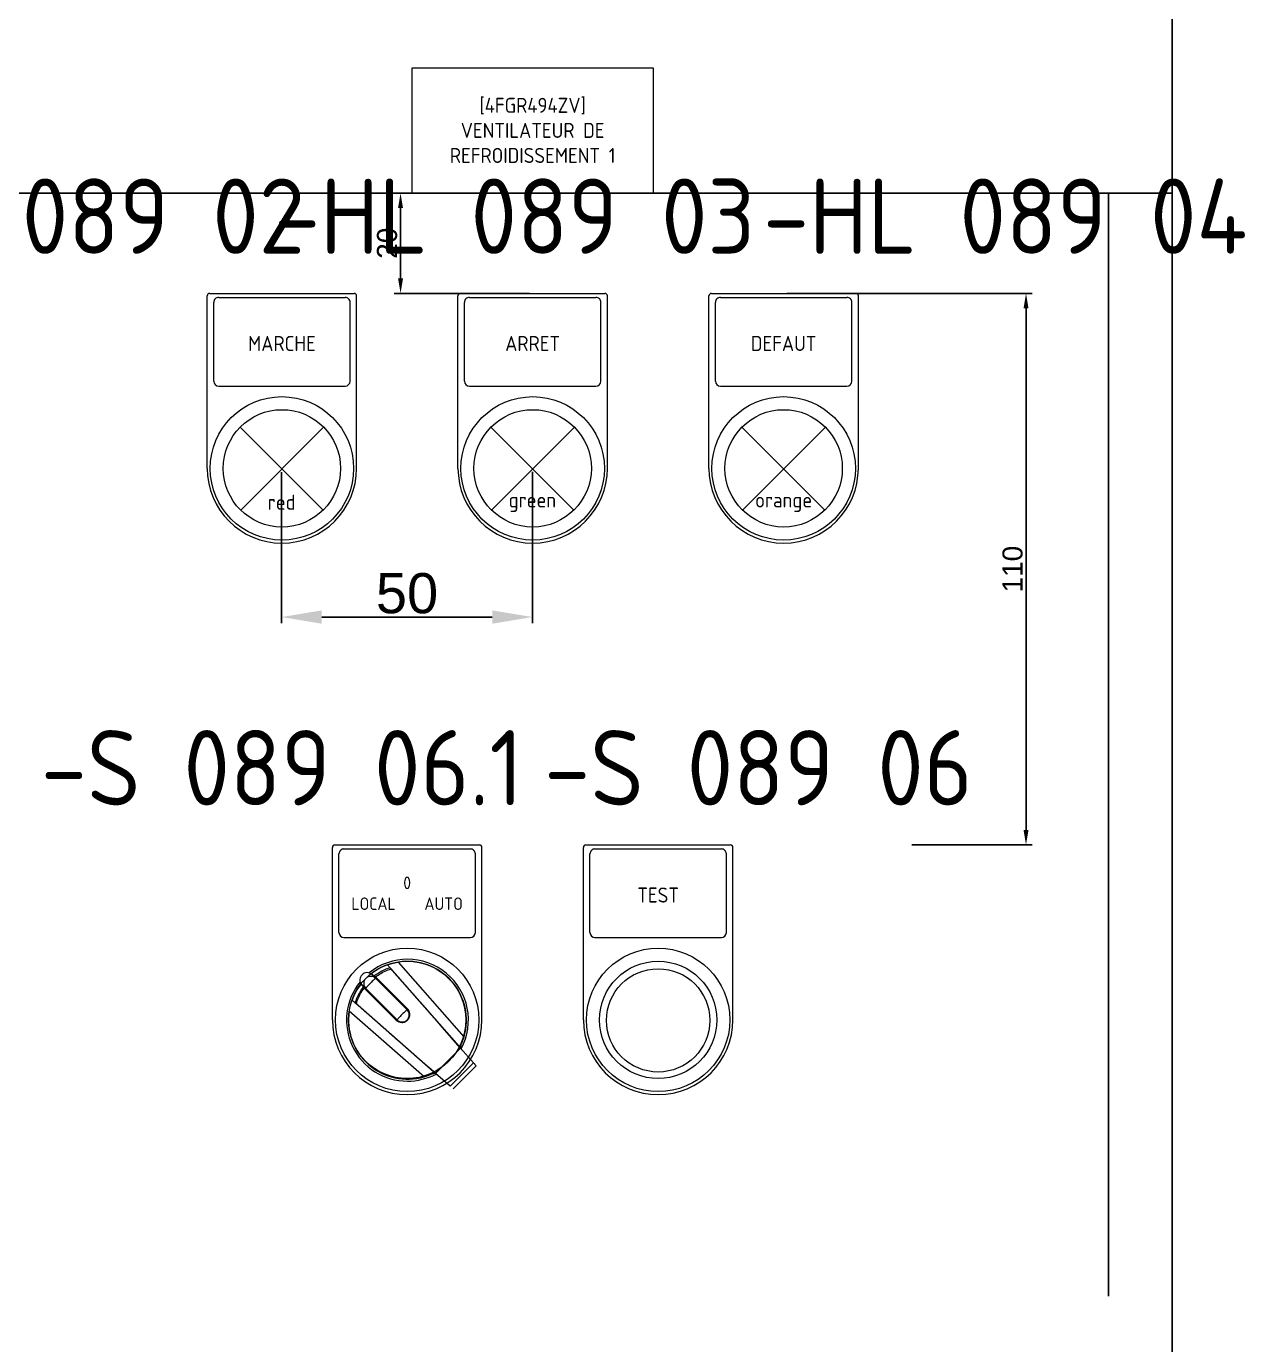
# Model space of a CAD drawing. Header units: millimetres. Extents: x 37984 to 70752, y 14140 to 37584.
# Drawn here: x 39704.7 to 39950.5, y 31689.7 to 31952.7 of the extents above; entities that cross this region are included whole.
import ezdxf
from ezdxf.enums import TextEntityAlignment as Align

# ---------------------------------------------------------------- set-up
doc = ezdxf.new("R2010")
doc.units = ezdxf.units.MM
doc.set_wipeout_variables(frame=1)
doc.layers.add('! NO PLOT !', color=7, linetype='Continuous', true_color=0xff75dd, plot=False)
doc.layers.add('000-PI-Oprema', color=30, linetype='Continuous', lineweight=5)
doc.layers.add('000-PI-ORMAR', color=2, linetype='Continuous')
doc.layers.add('000-PI_TEXT', color=7, linetype='Continuous')
doc.styles.add('PI0', font='isocpeur.ttf', dxfattribs={"width": 0.9})
doc.styles.get("Standard").update_dxf_attribs({"font": 'arial.ttf'})
doc.dimstyles.new('ISO-25', dxfattribs={"dimtxt": 4, "dimasz": 3, "dimexe": 1.25, "dimexo": 0.625, "dimtad": 1, "dimtxsty": 'Standard', "dimcen": 3, "dimadec": 0, "dimazin": 0, "dimtfac": 1, "dimtmove": 0, "dimatfit": 3, "dimfxl": 1, "dimarcsym": 0})
doc.dimstyles.new('ISO-25-lb', dxfattribs={"dimtxt": 8, "dimasz": 8, "dimexe": 1.25, "dimexo": 0.625, "dimtad": 1, "dimtxsty": 'Standard', "dimcen": 5, "dimadec": 0, "dimazin": 0, "dimtfac": 1, "dimtmove": 0, "dimatfit": 3, "dimfxl": 1, "dimarcsym": 0})

# ---------------------------------------------------------------- blocks, each defined once
blk = doc.blocks.new('podloska')
at = {"layer": '000-PI-Oprema'}
for p, q in [((43278.7, 39063.45), (43278.7, 39097.85)), ((43279.2, 39098.35), (43308, 39098.35)), ((43280, 39080.85), (43280, 39096.55)), ((43281, 39097.55), (43306.2, 39097.55)), ((43307.2, 39080.85), (43307.2, 39096.55)), ((43308.5, 39063.45), (43308.5, 39097.85)), ((43281, 39079.85), (43306.2, 39079.85))]:
    blk.add_line(p, q, dxfattribs=at)
blk.add_circle((43293.6, 39063.45), 14.3, dxfattribs=at)
at = {"layer": '000-PI-Oprema', "ltscale": 0.25}
blk.add_circle((43293.6, 39063.45), 11.7, dxfattribs=at)
at = {"layer": '000-PI-Oprema'}
for centre, radius, start, end in [((43279.2, 39097.85), 0.5, 90, 179.9998), ((43281, 39096.55), 1, 90, 180.0001), ((43306.2, 39096.55), 1, 359.9999, 90), ((43308, 39097.85), 0.5, 0.0002, 90), ((43281, 39080.85), 1, 180, 270), ((43306.2, 39080.85), 1, 270, 0), ((43293.6, 39063.45), 14.9, 180, 0)]:
    blk.add_arc(centre, radius, start, end, dxfattribs=at)
blk = doc.blocks.new('*D657')
at = {"layer": '! NO PLOT !', "color": 0, "linetype": 'Continuous', "lineweight": -2, "ltscale": 0.25, "transparency": 16777216}
for p, q in [((39755.63, 31863.73), (39755.63, 31833.6)), ((39805.63, 31863.83), (39805.63, 31833.6)), ((39763.63, 31834.85), (39797.63, 31834.85))]:
    blk.add_line(p, q, dxfattribs=at)
at = {"layer": '! NO PLOT !', "color": 0, "ltscale": 0.25, "transparency": 16777216}
for points in [[(39763.63, 31836.18), (39763.63, 31833.51), (39755.63, 31834.85)], [(39797.63, 31836.18), (39797.63, 31833.51), (39805.63, 31834.85)]]:
    blk.add_solid(points, dxfattribs=at)
at = {"layer": 'Defpoints', "color": 0, "ltscale": 0.25, "transparency": 16777216}
for p in [(39755.63, 31864.35), (39805.63, 31864.45), (39805.63, 31834.85)]:
    blk.add_point(p, dxfattribs=at)
at = {"layer": '! NO PLOT !', "color": 0, "ltscale": 0.25, "transparency": 16777216, "insert": (39780.63, 31839.55), "char_height": 8, "attachment_point": 5}
blk.add_mtext('50', dxfattribs=at)
blk = doc.blocks.new('*D658')
at = {"layer": '! NO PLOT !', "color": 0, "lineweight": -2, "ltscale": 0.25, "transparency": 16777216}
for p, q in [((39856.36, 31899.4), (39905.32, 31899.4)), ((39904.07, 31896.4), (39904.07, 31792.4)), ((39881.28, 31789.4), (39905.32, 31789.4))]:
    blk.add_line(p, q, dxfattribs=at)
at = {"layer": '! NO PLOT !', "color": 0, "ltscale": 0.25, "transparency": 16777216}
for points in [[(39903.57, 31896.4), (39904.57, 31896.4), (39904.07, 31899.4)], [(39903.57, 31792.4), (39904.57, 31792.4), (39904.07, 31789.4)]]:
    blk.add_solid(points, dxfattribs=at)
at = {"layer": 'Defpoints', "color": 0, "ltscale": 0.25, "transparency": 16777216}
for p in [(39855.73, 31899.4), (39880.66, 31789.4), (39904.07, 31789.4)]:
    blk.add_point(p, dxfattribs=at)
at = {"layer": '! NO PLOT !', "color": 0, "ltscale": 0.25, "transparency": 16777216, "insert": (39901.4, 31844.4), "char_height": 4, "attachment_point": 5, "rotation": 90}
blk.add_mtext('110', dxfattribs=at)
blk = doc.blocks.new('*D659')
at = {"layer": '! NO PLOT !', "color": 0, "lineweight": -2, "ltscale": 0.25, "transparency": 16777216}
for p, q in [((39805.06, 31919.4), (39778.09, 31919.4)), ((39779.34, 31902.4), (39779.34, 31916.4)), ((39805.06, 31899.4), (39778.09, 31899.4))]:
    blk.add_line(p, q, dxfattribs=at)
at = {"layer": '! NO PLOT !', "color": 0, "ltscale": 0.25, "transparency": 16777216}
for points in [[(39778.84, 31916.4), (39779.84, 31916.4), (39779.34, 31919.4)], [(39778.84, 31902.4), (39779.84, 31902.4), (39779.34, 31899.4)]]:
    blk.add_solid(points, dxfattribs=at)
at = {"layer": 'Defpoints', "color": 0, "ltscale": 0.25, "transparency": 16777216}
for p in [(39779.34, 31919.4), (39805.68, 31919.4), (39805.68, 31899.4)]:
    blk.add_point(p, dxfattribs=at)
at = {"layer": '! NO PLOT !', "color": 0, "ltscale": 0.25, "transparency": 16777216, "insert": (39776.67, 31909.4), "char_height": 4, "attachment_point": 5, "rotation": 90}
blk.add_mtext('20', dxfattribs=at)

msp = doc.modelspace()

# ---------------------------------------------------------------- wipeouts: each hides what was drawn before it
msp.add_wipeout([(39609.672, 32763.904), (40001.672, 32763.904), (40001.672, 30766.904), (39609.672, 30766.904)]).dxf.layer = '000-PI-ORMAR'

# ---------------------------------------------------------------- next in the draw order: linework, layer by layer
at = {"layer": '! NO PLOT !'}
msp.add_line((39933.184, 32684.154), (39933.184, 30854.154), dxfattribs=at)
at = {"layer": '! NO PLOT !', "ltscale": 0.25}
for p, q in [((39933.184, 31919.404), (39678.184, 31919.404)), ((39920.511, 31919.404), (39920.511, 31699.404))]:
    msp.add_line(p, q, dxfattribs=at)
at = {"layer": '000-PI-Oprema'}
for p, q in [((39747.361, 31872.727), (39763.907, 31856.181)), ((39764.007, 31872.727), (39747.461, 31856.181)), ((39797.361, 31872.727), (39813.907, 31856.181)), ((39814.007, 31872.727), (39797.461, 31856.181)), ((39847.411, 31872.727), (39863.957, 31856.181)), ((39864.057, 31872.727), (39847.511, 31856.181)), ((39777.28, 31765.673), (39777.353, 31765.695)), ((39777.353, 31765.695), (39777.43, 31765.718)), ((39777.43, 31765.718), (39777.511, 31765.741)), ((39777.511, 31765.741), (39777.596, 31765.765)), ((39777.596, 31765.765), (39777.685, 31765.789)), ((39777.685, 31765.789), (39777.778, 31765.814)), ((39777.778, 31765.814), (39777.873, 31765.838)), ((39777.873, 31765.838), (39777.971, 31765.862)), ((39777.971, 31765.862), (39778.072, 31765.886)), ((39778.072, 31765.886), (39778.174, 31765.909)), ((39778.174, 31765.909), (39778.278, 31765.932)), ((39778.278, 31765.932), (39778.383, 31765.953)), ((39778.383, 31765.953), (39778.488, 31765.974)), ((39778.488, 31765.974), (39778.594, 31765.994)), ((39778.594, 31765.994), (39778.699, 31766.013)), ((39778.699, 31766.013), (39778.804, 31766.031)), ((39778.804, 31766.031), (39778.907, 31766.048)), ((39791.999, 31751.129), (39778.907, 31766.048)), ((39773.549, 31763.736), (39773.545, 31763.74)), ((39773.561, 31763.724), (39773.549, 31763.736)), ((39773.582, 31763.704), (39773.561, 31763.724)), ((39773.611, 31763.674), (39773.582, 31763.704)), ((39780.657, 31756.487), (39773.609, 31763.535)), ((39773.649, 31763.636), (39773.611, 31763.674)), ((39773.894, 31763.391), (39773.649, 31763.636)), ((39773.979, 31763.306), (39773.894, 31763.391)), ((39774.073, 31763.212), (39773.979, 31763.306)), ((39781.034, 31756.252), (39774.073, 31763.212)), ((39774.193, 31763.234), (39774.14, 31763.287)), ((39774.22, 31763.206), (39774.193, 31763.234)), ((39774.249, 31763.178), (39774.22, 31763.206)), ((39774.337, 31763.09), (39774.249, 31763.178)), ((39774.337, 31763.09), (39774.596, 31763.274)), ((39780.711, 31756.716), (39774.337, 31763.09)), ((39774.596, 31763.274), (39774.861, 31763.451)), ((39774.861, 31763.451), (39775.132, 31763.619)), ((39775.132, 31763.619), (39775.407, 31763.78)), ((39775.407, 31763.78), (39775.688, 31763.932)), ((39775.688, 31763.932), (39775.973, 31764.076)), ((39775.973, 31764.076), (39776.262, 31764.211)), ((39776.262, 31764.211), (39776.556, 31764.337)), ((39776.556, 31764.337), (39776.854, 31764.455)), ((39776.735, 31765.491), (39776.738, 31765.492)), ((39776.739, 31765.487), (39776.735, 31765.491)), ((39776.738, 31765.492), (39776.746, 31765.495)), ((39776.751, 31765.473), (39776.739, 31765.487)), ((39776.746, 31765.495), (39776.76, 31765.5)), ((39776.771, 31765.45), (39776.751, 31765.473)), ((39776.76, 31765.5), (39776.781, 31765.507)), ((39776.8, 31765.416), (39776.771, 31765.45)), ((39776.781, 31765.507), (39776.807, 31765.517)), ((39776.838, 31765.373), (39776.8, 31765.416)), ((39776.807, 31765.517), (39776.839, 31765.528)), ((39776.885, 31765.319), (39776.838, 31765.373)), ((39776.839, 31765.528), (39776.877, 31765.541)), ((39776.854, 31764.455), (39777.155, 31764.563)), ((39776.877, 31765.541), (39776.92, 31765.556)), ((39776.942, 31765.255), (39776.885, 31765.319)), ((39776.92, 31765.556), (39776.969, 31765.573)), ((39777.008, 31765.18), (39776.942, 31765.255)), ((39776.969, 31765.573), (39777.023, 31765.591)), ((39777.083, 31765.094), (39777.008, 31765.18)), ((39777.023, 31765.591), (39777.081, 31765.61)), ((39777.081, 31765.61), (39777.144, 31765.63)), ((39777.168, 31764.997), (39777.083, 31765.094)), ((39777.144, 31765.63), (39777.211, 31765.651)), ((39777.155, 31764.563), (39777.46, 31764.663)), ((39777.262, 31764.89), (39777.168, 31764.997)), ((39777.211, 31765.651), (39777.28, 31765.673)), ((39777.276, 31764.872), (39777.248, 31764.904)), ((39791.001, 31749.234), (39777.262, 31764.89)), ((39777.305, 31764.839), (39777.276, 31764.872)), ((39777.335, 31764.806), (39777.305, 31764.839)), ((39777.365, 31764.771), (39777.335, 31764.806)), ((39777.396, 31764.736), (39777.365, 31764.771)), ((39777.428, 31764.7), (39777.396, 31764.736)), ((39777.46, 31764.663), (39777.428, 31764.7)), ((39778.19, 31763.831), (39777.46, 31764.663)), ((39778.92, 31762.999), (39778.19, 31763.831)), ((39771.428, 31761.615), (39771.424, 31761.619)), ((39771.44, 31761.603), (39771.428, 31761.615)), ((39771.46, 31761.582), (39771.44, 31761.603)), ((39771.49, 31761.553), (39771.46, 31761.582)), ((39771.528, 31761.515), (39771.49, 31761.553)), ((39771.575, 31761.468), (39771.528, 31761.515)), ((39771.631, 31761.411), (39771.575, 31761.468)), ((39779.137, 31754.047), (39771.629, 31761.555)), ((39771.697, 31761.345), (39771.631, 31761.411)), ((39771.773, 31761.27), (39771.697, 31761.345)), ((39771.713, 31760.303), (39771.89, 31760.568)), ((39771.858, 31761.185), (39771.773, 31761.27)), ((39771.952, 31761.091), (39771.858, 31761.185)), ((39771.958, 31760.944), (39771.877, 31761.024)), ((39771.89, 31760.568), (39772.074, 31760.827)), ((39778.912, 31754.13), (39771.952, 31761.091)), ((39771.986, 31760.915), (39771.958, 31760.944)), ((39772.074, 31760.827), (39771.986, 31760.915)), ((39778.448, 31754.453), (39772.074, 31760.827)), ((39779.65, 31762.167), (39778.92, 31762.999)), ((39780.38, 31761.336), (39779.65, 31762.167)), ((39781.109, 31760.504), (39780.38, 31761.336)), ((39781.839, 31759.673), (39781.109, 31760.504)), ((39769.446, 31757.734), (39769.469, 31757.811)), ((39769.469, 31757.811), (39769.491, 31757.883)), ((39769.491, 31757.883), (39769.512, 31757.953)), ((39769.512, 31757.953), (39769.534, 31758.02)), ((39769.534, 31758.02), (39769.554, 31758.082)), ((39769.554, 31758.082), (39769.573, 31758.141)), ((39769.573, 31758.141), (39769.591, 31758.195)), ((39769.591, 31758.195), (39769.608, 31758.244)), ((39769.608, 31758.244), (39769.623, 31758.287)), ((39769.623, 31758.287), (39769.636, 31758.325)), ((39769.636, 31758.325), (39769.647, 31758.357)), ((39769.647, 31758.357), (39769.656, 31758.383)), ((39769.656, 31758.383), (39769.664, 31758.403)), ((39769.664, 31758.403), (39769.669, 31758.418)), ((39769.669, 31758.418), (39769.672, 31758.426)), ((39769.672, 31758.426), (39769.673, 31758.429)), ((39769.677, 31758.425), (39769.673, 31758.429)), ((39769.691, 31758.413), (39769.677, 31758.425)), ((39769.714, 31758.393), (39769.691, 31758.413)), ((39769.747, 31758.364), (39769.714, 31758.393)), ((39769.791, 31758.326), (39769.747, 31758.364)), ((39769.844, 31758.278), (39769.791, 31758.326)), ((39769.909, 31758.222), (39769.844, 31758.278)), ((39769.984, 31758.156), (39769.909, 31758.222)), ((39770.07, 31758.081), (39769.984, 31758.156)), ((39770.166, 31757.996), (39770.07, 31758.081)), ((39770.274, 31757.902), (39770.166, 31757.996)), ((39770.292, 31757.888), (39770.26, 31757.916)), ((39785.93, 31744.163), (39770.274, 31757.902)), ((39770.324, 31757.859), (39770.292, 31757.888)), ((39770.358, 31757.829), (39770.324, 31757.859)), ((39770.393, 31757.799), (39770.358, 31757.829)), ((39770.501, 31757.704), (39770.601, 31758.009)), ((39770.601, 31758.009), (39770.709, 31758.31)), ((39770.709, 31758.31), (39770.827, 31758.607)), ((39770.827, 31758.607), (39770.953, 31758.901)), ((39770.953, 31758.901), (39771.088, 31759.191)), ((39771.088, 31759.191), (39771.232, 31759.476)), ((39771.232, 31759.476), (39771.384, 31759.756)), ((39771.384, 31759.756), (39771.544, 31760.032)), ((39771.544, 31760.032), (39771.713, 31760.303)), ((39782.568, 31758.842), (39781.839, 31759.673)), ((39783.298, 31758.01), (39782.568, 31758.842)), ((39784.756, 31756.348), (39783.298, 31758.01)), ((39769.116, 31756.257), (39769.133, 31756.36)), ((39784.034, 31743.165), (39769.116, 31756.257)), ((39769.133, 31756.36), (39769.151, 31756.464)), ((39769.151, 31756.464), (39769.169, 31756.57)), ((39769.169, 31756.57), (39769.189, 31756.675)), ((39769.189, 31756.675), (39769.21, 31756.781)), ((39769.21, 31756.781), (39769.232, 31756.886)), ((39769.232, 31756.886), (39769.255, 31756.99)), ((39769.255, 31756.99), (39769.278, 31757.092)), ((39769.278, 31757.092), (39769.302, 31757.192)), ((39769.302, 31757.192), (39769.326, 31757.291)), ((39769.326, 31757.291), (39769.35, 31757.386)), ((39769.35, 31757.386), (39769.375, 31757.478)), ((39769.375, 31757.478), (39769.399, 31757.567)), ((39769.399, 31757.567), (39769.423, 31757.653)), ((39769.423, 31757.653), (39769.446, 31757.734)), ((39770.428, 31757.768), (39770.393, 31757.799)), ((39770.464, 31757.736), (39770.428, 31757.768)), ((39770.501, 31757.704), (39770.464, 31757.736)), ((39771.333, 31756.974), (39770.501, 31757.704)), ((39772.165, 31756.244), (39771.333, 31756.974)), ((39772.997, 31755.514), (39772.165, 31756.244)), ((39773.828, 31754.784), (39772.997, 31755.514)), ((39781.117, 31756.027), (39780.657, 31756.487)), ((39780.76, 31756.664), (39780.711, 31756.716)), ((39780.807, 31756.61), (39780.76, 31756.664)), ((39780.852, 31756.554), (39780.807, 31756.61)), ((39780.894, 31756.496), (39780.852, 31756.554)), ((39780.934, 31756.436), (39780.894, 31756.496)), ((39780.971, 31756.374), (39780.934, 31756.436)), ((39781.005, 31756.311), (39780.971, 31756.374)), ((39781.036, 31756.246), (39781.005, 31756.311)), ((39781.064, 31756.18), (39781.036, 31756.246)), ((39781.089, 31756.113), (39781.064, 31756.18)), ((39781.112, 31756.045), (39781.089, 31756.113)), ((39781.131, 31755.976), (39781.112, 31756.045)), ((39781.112, 31755.125), (39781.131, 31755.194)), ((39781.147, 31755.906), (39781.131, 31755.976)), ((39781.131, 31755.194), (39781.147, 31755.264)), ((39781.159, 31755.835), (39781.147, 31755.906)), ((39781.147, 31755.264), (39781.16, 31755.334)), ((39781.169, 31755.764), (39781.159, 31755.835)), ((39781.16, 31755.334), (39781.169, 31755.406)), ((39781.176, 31755.692), (39781.169, 31755.764)), ((39781.169, 31755.406), (39781.176, 31755.477)), ((39781.179, 31755.621), (39781.176, 31755.692)), ((39781.176, 31755.477), (39781.179, 31755.549)), ((39781.179, 31755.549), (39781.179, 31755.621)), ((39785.485, 31755.518), (39784.756, 31756.348)), ((39786.214, 31754.687), (39785.485, 31755.518)), ((39774.66, 31754.054), (39773.828, 31754.784)), ((39775.491, 31753.325), (39774.66, 31754.054)), ((39776.322, 31752.595), (39775.491, 31753.325)), ((39777.153, 31751.866), (39776.322, 31752.595)), ((39778.5, 31754.404), (39778.448, 31754.453)), ((39778.554, 31754.356), (39778.5, 31754.404)), ((39778.61, 31754.312), (39778.554, 31754.356)), ((39778.668, 31754.269), (39778.61, 31754.312)), ((39778.728, 31754.23), (39778.668, 31754.269)), ((39778.79, 31754.193), (39778.728, 31754.23)), ((39778.853, 31754.159), (39778.79, 31754.193)), ((39778.917, 31754.128), (39778.853, 31754.159)), ((39778.984, 31754.1), (39778.917, 31754.128)), ((39779.051, 31754.074), (39778.984, 31754.1)), ((39779.119, 31754.052), (39779.051, 31754.074)), ((39779.188, 31754.033), (39779.119, 31754.052)), ((39779.258, 31754.017), (39779.188, 31754.033)), ((39779.329, 31754.004), (39779.258, 31754.017)), ((39779.4, 31753.995), (39779.329, 31754.004)), ((39779.472, 31753.988), (39779.4, 31753.995)), ((39779.543, 31753.985), (39779.472, 31753.988)), ((39779.615, 31753.985), (39779.543, 31753.985)), ((39779.615, 31753.985), (39779.687, 31753.988)), ((39779.687, 31753.988), (39779.758, 31753.995)), ((39779.758, 31753.995), (39779.829, 31754.004)), ((39779.829, 31754.004), (39779.9, 31754.017)), ((39779.9, 31754.017), (39779.97, 31754.033)), ((39779.97, 31754.033), (39780.039, 31754.052)), ((39780.039, 31754.052), (39780.108, 31754.074)), ((39780.108, 31754.074), (39780.175, 31754.1)), ((39780.175, 31754.1), (39780.241, 31754.128)), ((39780.241, 31754.128), (39780.306, 31754.159)), ((39780.306, 31754.159), (39780.369, 31754.193)), ((39780.369, 31754.193), (39780.43, 31754.23)), ((39780.43, 31754.23), (39780.49, 31754.269)), ((39780.49, 31754.269), (39780.548, 31754.312)), ((39780.548, 31754.312), (39780.605, 31754.356)), ((39780.605, 31754.356), (39780.659, 31754.404)), ((39780.659, 31754.404), (39780.711, 31754.453)), ((39780.711, 31754.453), (39780.76, 31754.505)), ((39780.76, 31754.505), (39780.807, 31754.559)), ((39780.807, 31754.559), (39780.852, 31754.615)), ((39780.852, 31754.615), (39780.894, 31754.673)), ((39780.894, 31754.673), (39780.934, 31754.733)), ((39780.934, 31754.733), (39780.971, 31754.795)), ((39780.971, 31754.795), (39781.005, 31754.858)), ((39781.005, 31754.858), (39781.036, 31754.923)), ((39781.036, 31754.923), (39781.064, 31754.989)), ((39781.064, 31754.989), (39781.089, 31755.056)), ((39781.089, 31755.056), (39781.112, 31755.125)), ((39786.943, 31753.856), (39786.214, 31754.687)), ((39787.672, 31753.026), (39786.943, 31753.856)), ((39789.129, 31751.365), (39787.672, 31753.026)), ((39778.815, 31750.408), (39777.153, 31751.866)), ((39779.646, 31749.678), (39778.815, 31750.408)), ((39789.858, 31750.535), (39789.129, 31751.365)), ((39791.314, 31748.875), (39789.858, 31750.535)), ((39790.174, 31750.175), (39790.175, 31750.176)), ((39791.556, 31749.883), (39791.632, 31750.07)), ((39791.632, 31750.07), (39791.71, 31750.27)), ((39791.71, 31750.27), (39791.788, 31750.48)), ((39791.788, 31750.48), (39791.863, 31750.696)), ((39791.863, 31750.696), (39791.934, 31750.914)), ((39791.934, 31750.914), (39791.999, 31751.129)), ((39780.477, 31748.949), (39779.646, 31749.678)), ((39781.308, 31748.221), (39780.477, 31748.949)), ((39782.138, 31747.492), (39781.308, 31748.221)), ((39784.629, 31745.306), (39782.138, 31747.492)), ((39786.289, 31743.849), (39791.314, 31748.875)), ((39786.293, 31743.844), (39791.32, 31748.871)), ((39791, 31749.233), (39791.001, 31749.234)), ((39791.32, 31748.871), (39791.001, 31749.234)), ((39793.893, 31745.939), (39791.32, 31748.871)), ((39791.334, 31749.166), (39791.337, 31749.229)), ((39791.336, 31749.103), (39791.334, 31749.166)), ((39791.344, 31749.042), (39791.336, 31749.103)), ((39791.337, 31749.229), (39791.345, 31749.294)), ((39791.357, 31748.981), (39791.344, 31749.042)), ((39791.345, 31749.294), (39791.358, 31749.359)), ((39791.375, 31748.922), (39791.357, 31748.981)), ((39791.358, 31749.359), (39791.375, 31749.426)), ((39791.375, 31749.426), (39791.396, 31749.495)), ((39791.398, 31748.863), (39791.375, 31748.922)), ((39791.396, 31749.495), (39791.422, 31749.565)), ((39791.427, 31748.803), (39791.398, 31748.863)), ((39791.422, 31749.565), (39791.45, 31749.638)), ((39791.461, 31748.744), (39791.427, 31748.803)), ((39791.45, 31749.638), (39791.482, 31749.713)), ((39791.499, 31748.684), (39791.461, 31748.744)), ((39791.482, 31749.713), (39791.556, 31749.883)), ((39791.543, 31748.624), (39791.499, 31748.684)), ((39791.591, 31748.564), (39791.543, 31748.624)), ((39791.643, 31748.503), (39791.591, 31748.564)), ((39786.289, 31743.849), (39784.629, 31745.306)), ((39784.988, 31744.989), (39784.989, 31744.99)), ((39789.225, 31741.271), (39793.893, 31745.939)), ((39789.848, 31740.724), (39794.44, 31745.316)), ((39794.44, 31745.316), (39793.893, 31745.939)), ((39784.034, 31743.165), (39784.171, 31743.206)), ((39784.171, 31743.206), (39784.309, 31743.249)), ((39784.309, 31743.249), (39784.448, 31743.295)), ((39784.448, 31743.295), (39784.586, 31743.342)), ((39784.586, 31743.342), (39784.722, 31743.39)), ((39784.722, 31743.39), (39784.856, 31743.439)), ((39784.856, 31743.439), (39784.986, 31743.489)), ((39784.986, 31743.489), (39785.111, 31743.539)), ((39785.111, 31743.539), (39785.231, 31743.588)), ((39785.231, 31743.588), (39785.345, 31743.636)), ((39785.345, 31743.636), (39785.451, 31743.682)), ((39785.451, 31743.682), (39785.525, 31743.713)), ((39785.525, 31743.713), (39785.598, 31743.742)), ((39785.598, 31743.742), (39785.669, 31743.767)), ((39785.669, 31743.767), (39785.738, 31743.789)), ((39785.738, 31743.789), (39785.806, 31743.806)), ((39785.806, 31743.806), (39785.871, 31743.819)), ((39785.871, 31743.819), (39785.935, 31743.827)), ((39785.93, 31744.163), (39785.931, 31744.164)), ((39786.293, 31743.844), (39785.93, 31744.163)), ((39785.935, 31743.827), (39785.998, 31743.83)), ((39786.06, 31743.827), (39785.998, 31743.83)), ((39786.122, 31743.82), (39786.06, 31743.827)), ((39786.183, 31743.807), (39786.122, 31743.82)), ((39786.243, 31743.789), (39786.183, 31743.807)), ((39786.302, 31743.765), (39786.243, 31743.789)), ((39789.225, 31741.271), (39786.293, 31743.844)), ((39786.361, 31743.737), (39786.302, 31743.765)), ((39786.42, 31743.703), (39786.361, 31743.737)), ((39786.479, 31743.664), (39786.42, 31743.703)), ((39786.539, 31743.621), (39786.479, 31743.664)), ((39786.6, 31743.573), (39786.539, 31743.621)), ((39786.661, 31743.521), (39786.6, 31743.573))]:
    msp.add_line(p, q, dxfattribs=at)
msp.add_lwpolyline([(39781.684, 31944.404), (39829.684, 31944.404), (39829.684, 31919.404), (39781.684, 31919.404)], close=True, dxfattribs=at)
for points in [[(39773.131, 31763.849), (39772.882, 31763.911), (39772.623, 31763.924), (39772.363, 31763.887), (39772.111, 31763.8), (39771.877, 31763.668), (39771.669, 31763.495), (39771.496, 31763.287), (39771.364, 31763.053), (39771.277, 31762.801), (39771.24, 31762.541), (39771.252, 31762.281), (39771.315, 31762.033)], [(39774.375, 31762.769), (39774.163, 31762.942), (39773.922, 31763.071), (39773.66, 31763.15), (39773.387, 31763.177), (39773.114, 31763.15), (39772.852, 31763.07), (39772.61, 31762.94), (39772.398, 31762.766), (39772.224, 31762.554), (39772.094, 31762.312), (39772.014, 31762.05), (39771.987, 31761.777), (39772.013, 31761.504), (39772.093, 31761.242), (39772.221, 31761.001), (39772.395, 31760.789)], [(39773.609, 31763.535), (39773.386, 31763.716), (39773.131, 31763.849)], [(39771.315, 31762.033), (39771.447, 31761.778), (39771.629, 31761.555)], [(39774.375, 31762.769), (39774.344, 31762.761), (39774.277, 31762.716), (39774.175, 31762.635), (39774.043, 31762.52), (39773.886, 31762.378), (39773.71, 31762.212), (39773.52, 31762.03), (39773.326, 31761.838), (39773.134, 31761.643), (39772.952, 31761.454), (39772.786, 31761.278), (39772.643, 31761.12), (39772.529, 31760.988), (39772.448, 31760.887), (39772.403, 31760.819), (39772.395, 31760.789)], [(39780.657, 31756.487), (39780.627, 31756.479), (39780.559, 31756.434), (39780.458, 31756.352), (39780.326, 31756.238), (39780.168, 31756.096), (39779.992, 31755.93), (39779.803, 31755.747), (39779.608, 31755.555), (39779.416, 31755.361), (39779.234, 31755.172), (39779.068, 31754.996), (39778.926, 31754.838), (39778.811, 31754.706), (39778.73, 31754.605), (39778.685, 31754.537), (39778.677, 31754.507)], [(39778.677, 31754.507), (39778.889, 31754.333), (39779.131, 31754.204), (39779.393, 31754.125), (39779.666, 31754.098), (39779.939, 31754.125), (39780.201, 31754.205), (39780.443, 31754.334), (39780.655, 31754.509), (39780.829, 31754.721), (39780.959, 31754.963), (39781.039, 31755.225), (39781.066, 31755.498), (39781.039, 31755.771), (39780.96, 31756.033), (39780.831, 31756.275), (39780.657, 31756.487)]]:
    msp.add_lwpolyline(points, dxfattribs=at)
msp.add_circle((39830.709, 31754.404), 10.3, dxfattribs=at)
for centre, radius, start, end in [((39780.725, 31754.439), 12.15, 332.06339, 129.08147), ((39780.725, 31754.439), 11.75, 343.63927, 98.89794), ((39780.725, 31754.439), 11.75, 109.84984, 128.23046), ((39780.725, 31754.439), 11.01, 126.64371, 127.16937), ((39780.711, 31754.453), 11.01, 108.33018, 126.64371), ((39780.725, 31754.439), 11.01, 108.33018, 108.33753), ((39780.725, 31754.439), 12.15, 140.91853, 270), ((39780.725, 31754.439), 11.75, 142.33437, 160.15016), ((39780.711, 31754.453), 11.01, 143.35629, 161.66982), ((39780.725, 31754.439), 11.75, 141.76954, 142.33437), ((39780.725, 31754.439), 11.01, 142.83063, 143.35629), ((39780.725, 31754.439), 11.01, 161.66247, 161.66982), ((39780.725, 31754.439), 11.75, 171.10206, 286.36073), ((39780.725, 31754.439), 12.15, 270, 297.93658)]:
    msp.add_arc(centre, radius, start, end, dxfattribs=at)

# ---------------------------------------------------------------- next in the draw order: block references
for p in [(-3537.912, -7198.947), (-3487.912, -7198.947), (-3437.862, -7198.947), (-3512.937, -7308.947), (-3462.887, -7308.947)]:
    msp.add_blockref('podloska', p, dxfattribs=at)

# ---------------------------------------------------------------- next in the draw order: texts
at = {"layer": '! NO PLOT !', "char_height": 3, "width": 27.82747, "attachment_point": 5, "style": 'PI0'}
for s, insert in [('{\\fISOCPEUR|b0|i0|c238|p34;red}', (39755.634, 31857.75)), ('{\\fISOCPEUR|b0|i0|c238|p34;green}', (39805.634, 31857.75)), ('{\\fISOCPEUR|b0|i0|c238|p34;orange}', (39855.734, 31857.75))]:
    msp.add_mtext(s, dxfattribs=dict(at, insert=insert))
at = {"layer": '000-PI_TEXT', "style": 'PI0', "width": 0.9}
for s, p in [('-HL 089 02', (39712.462, 31914.824)), ('-HL 089 03', (39802.087, 31914.824)), ('-HL 089 04', (39899.917, 31914.824)), ('-S 089 06.1', (39755.722, 31804.824)), ('-S 089 06', (39850.709, 31804.824))]:
    msp.add_text(s, height=15, dxfattribs=at).set_placement(p, align=Align.MIDDLE)
at = {"layer": '000-PI_TEXT', "linetype": 'Continuous', "insert": (39781.684, 31931.904), "char_height": 3, "width": 48, "attachment_point": 4, "style": 'PI0'}
msp.add_mtext('\\pxqc;{\\fISOCPEUR|b0|i0|c238|p34;[4FGR494ZV]\\PVENTILATEUR DE REFROIDISSEMENT 1}', dxfattribs=at)
at = {"layer": '000-PI_TEXT', "attachment_point": 5, "style": 'PI0'}
for s, insert, char_height, width in [('{\\fISOCPEUR|b0|i0|c238|p34;MARCHE}', (39755.684, 31889.404), 3, 27.82747), ('{\\fISOCPEUR|b0|i0|c238|p34;ARRET}', (39805.684, 31889.404), 3, 27.82747), ('{\\fISOCPEUR|b0|i0|c238|p34;DEFAUT}', (39855.734, 31889.404), 3, 27.82747), ('{\\fISOCPEUR|b0|i0|c238|p34;0}\\PLOCAL    {\\fISOCPEUR|b0|i0|c238|p34;AUTO}', (39780.659, 31779.754), 2.5, 24.5), ('{\\fISOCPEUR|b0|i0|c238|p34;TEST}', (39830.709, 31779.404), 3, 24.5)]:
    msp.add_mtext(s, dxfattribs=dict(at, insert=insert, char_height=char_height, width=width))

# ---------------------------------------------------------------- next in the draw order: dimensions: what is measured, and where the dimension line sits
at = {"layer": '! NO PLOT !', "ltscale": 0.25}
for base, p1, p2, picture, middle in [((39779.336, 31919.404), (39805.684, 31899.404), (39805.684, 31919.404), '*D659', (39776.669, 31909.404)), ((39904.071, 31789.404), (39855.734, 31899.404), (39880.659, 31789.404), '*D658', (39901.404, 31844.404))]:
    dim = msp.add_linear_dim(base=base, p1=p1, p2=p2, angle=90, dimstyle='ISO-25', dxfattribs=at)
    dim.commit()
    dim.dimension.update_dxf_attribs({"geometry": picture, "text_midpoint": middle})
dim = msp.add_linear_dim(base=(39805.634, 31834.845), p1=(39755.634, 31864.354), p2=(39805.634, 31864.454), dimstyle='ISO-25-lb', dxfattribs=at)
dim.commit()
dim.dimension.update_dxf_attribs({"geometry": '*D657', "text_midpoint": (39780.634, 31839.555)})

doc.saveas('drawing.dxf')
